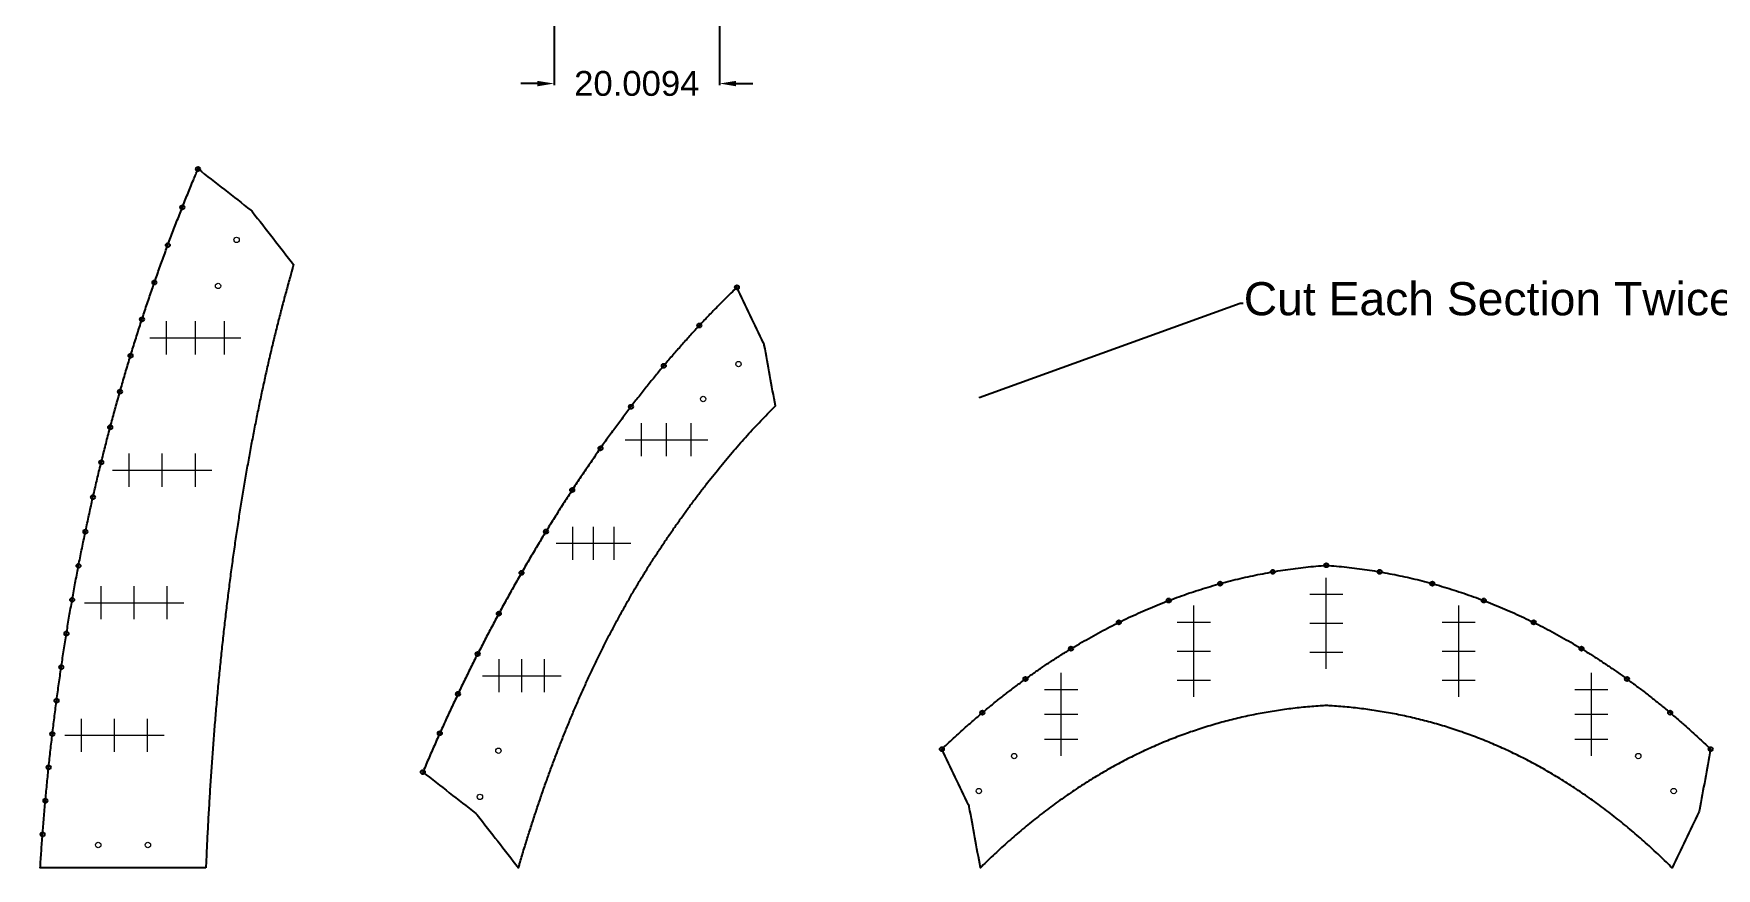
# Model space of a CAD drawing. Header units: inches. Extents: x -241 to 12541, y -1696 to 1281.
# Drawn here: x 1446.1 to 1649.3, y 91.2 to 191.9 of the extents above; entities that cross this region are included whole.
import ezdxf
from ezdxf import colors
from ezdxf.entities.mleader import LeaderData, LeaderLine
from ezdxf.math import Vec2, Vec3

# ---------------------------------------------------------------- set-up
doc = ezdxf.new("R2010")
doc.units = ezdxf.units.IN
doc.header["$MEASUREMENT"] = 0
doc.header["$PDMODE"] = 2
doc.header["$PDSIZE"] = 2
doc.layers.add('Annotation', color=7, linetype='Continuous', lineweight=9)
doc.layers.add('Drilling', color=3, linetype='Continuous', lineweight=13)
doc.layers.add('OLD1', color=1, linetype='Continuous')
doc.styles.get("Standard").update_dxf_attribs({"font": 'Arial.ttf'})
doc.dimstyles.get("Standard").update_dxf_attribs({"dimtxt": 3, "dimasz": 2, "dimexe": 0.18, "dimexo": 2, "dimgap": 2, "dimtad": 0, "dimtih": 1, "dimtoh": 1, "dimdec": 4, "dimzin": 0, "dimdsep": 46, "dimtxsty": 'Standard', "dimcen": 0.09, "dimadec": 0, "dimazin": 0, "dimtfac": 1, "dimtdec": 4, "dimtofl": 0, "dimtmove": 0, "dimatfit": 3, "dimfxl": 1, "dimtolj": 1, "dimtzin": 0, "dimarcsym": 0})

# ---------------------------------------------------------------- blocks, each defined once
blk = doc.blocks.new('*U224')
at = {"layer": 'Drilling'}
blk.add_point((0, 0), dxfattribs=at)
blk = doc.blocks.new('*U225')
at = {"layer": 'Drilling', "color": 0, "linetype": 'ByBlock', "lineweight": -2, "transparency": 16777216}
for p in [(0, 0), (4, 0), (8, 0)]:
    blk.add_blockref('*U224', p, dxfattribs=at)
blk = doc.blocks.new('*U226')
at = {"layer": 'Drilling'}
blk.add_point((0, 0), dxfattribs=at)
blk = doc.blocks.new('*U227')
at = {"layer": 'Drilling', "color": 0, "linetype": 'ByBlock', "lineweight": -2, "transparency": 16777216}
for p in [(0, 0), (4, 0), (8, 0)]:
    blk.add_blockref('*U226', p, dxfattribs=at)
blk = doc.blocks.new('*U228')
at = {"layer": 'Drilling'}
blk.add_point((0, 0), dxfattribs=at)
blk = doc.blocks.new('*U229')
at = {"layer": 'Drilling', "color": 0, "linetype": 'ByBlock', "lineweight": -2, "transparency": 16777216}
for p in [(0, 0), (4, 0), (8, 0)]:
    blk.add_blockref('*U228', p, dxfattribs=at)
blk = doc.blocks.new('*U230')
at = {"layer": 'Drilling'}
blk.add_point((0, 0), dxfattribs=at)
blk = doc.blocks.new('*U231')
at = {"layer": 'Drilling', "color": 0, "linetype": 'ByBlock', "lineweight": -2, "transparency": 16777216}
for p in [(0, 0), (3.5, 0), (7, 0)]:
    blk.add_blockref('*U230', p, dxfattribs=at)
blk = doc.blocks.new('*U232')
at = {"layer": 'Drilling'}
blk.add_point((0, 0), dxfattribs=at)
blk = doc.blocks.new('*U233')
at = {"layer": 'Drilling', "color": 0, "linetype": 'ByBlock', "lineweight": -2, "transparency": 16777216}
for p in [(0, 0), (2.75, 0), (5.5, 0)]:
    blk.add_blockref('*U232', p, dxfattribs=at)
blk = doc.blocks.new('*U234')
at = {"layer": 'Drilling'}
blk.add_point((0, 0), dxfattribs=at)
blk = doc.blocks.new('*U235')
at = {"layer": 'Drilling', "color": 0, "linetype": 'ByBlock', "lineweight": -2, "transparency": 16777216}
for p in [(0, 0), (2.5, 0), (5, 0)]:
    blk.add_blockref('*U234', p, dxfattribs=at)
blk = doc.blocks.new('*U236')
at = {"layer": 'Drilling'}
blk.add_point((0, 0), dxfattribs=at)
blk = doc.blocks.new('*U237')
at = {"layer": 'Drilling', "color": 0, "linetype": 'ByBlock', "lineweight": -2, "transparency": 16777216}
for p in [(0, 0), (3, 0), (6, 0)]:
    blk.add_blockref('*U236', p, dxfattribs=at)
blk = doc.blocks.new('*U238')
at = {"layer": 'Drilling'}
blk.add_point((0, 0), dxfattribs=at)
blk = doc.blocks.new('*U239')
at = {"layer": 'Drilling', "color": 0, "linetype": 'ByBlock', "lineweight": -2, "transparency": 16777216}
for p in [(0, 0), (3.5, 0), (7, 0)]:
    blk.add_blockref('*U238', p, dxfattribs=at)
blk = doc.blocks.new('*U240')
at = {"layer": 'Drilling'}
blk.add_point((0, 0), dxfattribs=at)
blk = doc.blocks.new('*U241')
at = {"layer": 'Drilling', "color": 0, "linetype": 'ByBlock', "lineweight": -2, "transparency": 16777216}
for p in [(0, 0), (3, 0), (6, 0)]:
    blk.add_blockref('*U240', p, dxfattribs=at)
blk = doc.blocks.new('*U242')
at = {"layer": 'Drilling'}
blk.add_point((0, 0), dxfattribs=at)
blk = doc.blocks.new('*U243')
at = {"layer": 'Drilling', "color": 0, "linetype": 'ByBlock', "lineweight": -2, "transparency": 16777216}
for p in [(0, 0), (3.5, 0), (7, 0)]:
    blk.add_blockref('*U242', p, dxfattribs=at)
blk = doc.blocks.new('*U244')
at = {"layer": 'Drilling'}
blk.add_point((0, 0), dxfattribs=at)
blk = doc.blocks.new('*U245')
at = {"layer": 'Drilling', "color": 0, "linetype": 'ByBlock', "lineweight": -2, "transparency": 16777216}
for p in [(0, 0), (3, 0), (6, 0)]:
    blk.add_blockref('*U244', p, dxfattribs=at)
blk = doc.blocks.new('*U246')
at = {"layer": 'Drilling'}
blk.add_point((0, 0), dxfattribs=at)
blk = doc.blocks.new('*U247')
at = {"layer": 'Drilling', "color": 0, "linetype": 'ByBlock', "lineweight": -2, "transparency": 16777216}
for p in [(0, 0), (3.5, 0), (7, 0)]:
    blk.add_blockref('*U246', p, dxfattribs=at)
blk = doc.blocks.new('*D304')
at = {"layer": 'Annotation', "color": 0, "lineweight": -2, "transparency": 16777216}
for p, q in [((1508.93, 192.84), (1508.93, 185.72)), ((1528.93, 192.84), (1528.93, 185.72)), ((1506.93, 185.9), (1504.93, 185.9)), ((1530.93, 185.9), (1532.93, 185.9))]:
    blk.add_line(p, q, dxfattribs=at)
at = {"layer": 'Annotation', "color": 0, "transparency": 16777216}
for points in [[(1506.93, 186.23), (1506.93, 185.57), (1508.93, 185.9)], [(1530.93, 186.23), (1530.93, 185.57), (1528.93, 185.9)]]:
    blk.add_solid(points, dxfattribs=at)
at = {"layer": 'Annotation', "color": 0, "transparency": 16777216, "insert": (1518.93, 185.9), "char_height": 3, "attachment_point": 5}
blk.add_mtext('\\A1;20.0094', dxfattribs=at)

msp = doc.modelspace()

# ---------------------------------------------------------------- linework, layer by layer
for points, knots in [([(1466.8719, 91.21999), (1466.90242, 91.91142), (1466.93294, 92.60285), (1466.96346, 93.29428), (1467.00119, 94.06289), (1467.03891, 94.83151), (1467.07664, 95.60012), (1467.11788, 96.36253), (1467.15912, 97.12494), (1467.20037, 97.88734), (1467.24513, 98.64354), (1467.28989, 99.39974), (1467.33465, 100.15593), (1467.38292, 100.90592), (1467.43119, 101.6559), (1467.47947, 102.40589), (1467.53126, 103.14966), (1467.58304, 103.89342), (1467.63483, 104.63719), (1467.69012, 105.37474), (1467.74542, 106.1123), (1467.80071, 106.84985), (1467.85952, 107.58118), (1467.91832, 108.31251), (1467.97712, 109.04384), (1468.03942, 109.76895), (1468.10173, 110.49405), (1468.16403, 111.21916), (1468.22984, 111.93804), (1468.29564, 112.65692), (1468.36145, 113.3758), (1468.43075, 114.08846), (1468.50005, 114.80111), (1468.56935, 115.51376), (1468.64215, 116.22018), (1468.71494, 116.9266), (1468.78774, 117.63302), (1468.86402, 118.33321), (1468.94031, 119.0334), (1469.01659, 119.73358), (1469.09637, 120.42753), (1469.17614, 121.12148), (1469.25591, 121.81543), (1469.33917, 122.50314), (1469.42242, 123.19085), (1469.50567, 123.87856), (1469.59241, 124.56003), (1469.67914, 125.2415), (1469.76588, 125.92296), (1469.85608, 126.59819), (1469.94629, 127.27341), (1470.0365, 127.94863), (1470.13018, 128.6176), (1470.22386, 129.28658), (1470.31754, 129.95555), (1470.41468, 130.61827), (1470.51183, 131.28099), (1470.60898, 131.94372), (1470.70958, 132.60019), (1470.81019, 133.25665), (1470.9108, 133.91312), (1471.01486, 134.56334), (1471.11893, 135.21355), (1471.22299, 135.86376), (1471.33051, 136.50771), (1471.43803, 137.15167), (1471.54555, 137.79562), (1471.65651, 138.43331), (1471.76748, 139.071), (1471.87844, 139.70869), (1471.99285, 140.34012), (1472.10726, 140.97155), (1472.22166, 141.60298), (1472.33951, 142.22814), (1472.45735, 142.8533), (1472.5752, 143.47846), (1472.69647, 144.09735), (1472.81775, 144.71624), (1472.93902, 145.33513), (1473.06373, 145.94775), (1473.18843, 146.56036), (1473.31313, 147.17298), (1473.44125, 147.77933), (1473.56937, 148.38567), (1473.69749, 148.99202), (1473.82903, 149.59208), (1473.96056, 150.19215), (1474.0921, 150.79222), (1474.22704, 151.38601), (1474.36198, 151.9798), (1474.49693, 152.57359), (1474.63527, 153.16109), (1474.77361, 153.7486), (1474.91196, 154.33611), (1475.0537, 154.91734), (1475.19543, 155.49856), (1475.33717, 156.07979), (1475.4823, 156.65473), (1475.62742, 157.22967), (1475.77255, 157.80461), (1475.92105, 158.37326), (1476.06956, 158.94192), (1476.21807, 159.51057), (1476.36994, 160.07294), (1476.52182, 160.63531), (1476.6737, 161.19768), (1476.82894, 161.75375), (1476.98419, 162.30983), (1477.13943, 162.86591), (1477.25209, 163.25645), (1477.36475, 163.64698), (1477.47741, 164.03752), (1475.81497, 166.16782), (1474.15253, 168.29812), (1472.49008, 170.42842), (1472.43987, 170.49276), (1472.38129, 170.55135), (1472.31695, 170.60156), (1470.18664, 172.264), (1468.05634, 173.92645), (1465.92604, 175.58889), (1465.73786, 175.13987), (1465.54967, 174.69086), (1465.36149, 174.24185), (1465.13278, 173.68361), (1464.90407, 173.12538), (1464.67535, 172.56714), (1464.45081, 172.00633), (1464.22627, 171.44551), (1464.00172, 170.8847), (1463.78135, 170.3213), (1463.56097, 169.75791), (1463.34059, 169.19452), (1463.12438, 168.62855), (1462.90818, 168.06257), (1462.69197, 167.4966), (1462.47992, 166.92805), (1462.26788, 166.3595), (1462.05584, 165.79095), (1461.84797, 165.21981), (1461.64009, 164.64868), (1461.43222, 164.07755), (1461.22851, 163.50384), (1461.0248, 162.93013), (1460.8211, 162.35642), (1460.62156, 161.78013), (1460.42202, 161.20384), (1460.22248, 160.62755), (1460.0271, 160.04869), (1459.83173, 159.46982), (1459.63636, 158.89095), (1459.44515, 158.3095), (1459.25395, 157.72805), (1459.06274, 157.14661), (1458.87571, 156.56258), (1458.68867, 155.97855), (1458.50163, 155.39453), (1458.31876, 154.80792), (1458.13589, 154.22132), (1457.95302, 153.63471), (1457.77432, 153.04552), (1457.59561, 152.45634), (1457.41691, 151.86715), (1457.24238, 151.27539), (1457.06784, 150.68363), (1456.8933, 150.09186), (1456.72294, 149.49752), (1456.55257, 148.90318), (1456.3822, 148.30883), (1456.216, 147.71191), (1456.0498, 147.11499), (1455.8836, 146.51806), (1455.72156, 145.91856), (1455.55953, 145.31906), (1455.3975, 144.71956), (1455.23963, 144.11748), (1455.08176, 143.5154), (1454.9239, 142.91332), (1454.7702, 142.30866), (1454.6165, 141.704), (1454.4628, 141.09934), (1454.31327, 140.4921), (1454.16374, 139.88486), (1454.0142, 139.27762), (1453.86884, 138.6678), (1453.72348, 138.05798), (1453.57811, 137.44816), (1453.43691, 136.83577), (1453.29572, 136.22337), (1453.15452, 135.61097), (1453.01749, 134.996), (1452.88046, 134.38102), (1452.74343, 133.76604), (1452.61057, 133.14849), (1452.47771, 132.53093), (1452.34485, 131.91337), (1452.21615, 131.29324), (1452.08746, 130.6731), (1451.95876, 130.05297), (1451.83423, 129.43025), (1451.70971, 128.80754), (1451.58518, 128.18483), (1451.46482, 127.55953), (1451.34446, 126.93424), (1451.2241, 126.30895), (1451.10791, 125.68107), (1450.99171, 125.0532), (1450.87552, 124.42533), (1450.76349, 123.79488), (1450.65147, 123.16443), (1450.53944, 122.53397), (1450.43159, 121.90094), (1450.32373, 121.26791), (1450.21587, 120.63488), (1450.11218, 119.99927), (1450.00849, 119.36366), (1449.9048, 118.72805), (1449.80527, 118.08986), (1449.70575, 117.45167), (1449.60623, 116.81348), (1449.51087, 116.17272), (1449.41551, 115.53195), (1449.32016, 114.89118), (1449.22897, 114.24783), (1449.13778, 113.60448), (1449.04659, 112.96114), (1448.95957, 112.31521), (1448.87255, 111.66928), (1448.78553, 111.02336), (1448.70267, 110.37485), (1448.61982, 109.72634), (1448.53697, 109.07784), (1448.45828, 108.42675), (1448.37959, 107.77567), (1448.3009, 107.12458), (1448.22639, 106.47092), (1448.15187, 105.81726), (1448.07735, 105.16359), (1448.00699, 104.50735), (1447.93664, 103.8511), (1447.86629, 103.19486), (1447.80011, 102.53604), (1447.73392, 101.87722), (1447.66774, 101.21839), (1447.60572, 100.55699), (1447.5437, 99.89559), (1447.48168, 99.23419), (1447.42383, 98.57021), (1447.36598, 97.90623), (1447.30813, 97.24225), (1447.25445, 96.57569), (1447.20077, 95.90913), (1447.14709, 95.24257), (1447.09757, 94.57343), (1447.04806, 93.90429), (1446.99854, 93.23515), (1446.95319, 92.56343), (1446.90785, 91.89171), (1446.8625, 91.21999), (1453.5323, 91.21999), (1460.2021, 91.21999), (1466.8719, 91.21999)], [0, 0, 0, 0, 1, 1, 1, 2, 2, 2, 3, 3, 3, 4, 4, 4, 5, 5, 5, 6, 6, 6, 7, 7, 7, 8, 8, 8, 9, 9, 9, 10, 10, 10, 11, 11, 11, 12, 12, 12, 13, 13, 13, 14, 14, 14, 15, 15, 15, 16, 16, 16, 17, 17, 17, 18, 18, 18, 19, 19, 19, 20, 20, 20, 21, 21, 21, 22, 22, 22, 23, 23, 23, 24, 24, 24, 25, 25, 25, 26, 26, 26, 27, 27, 27, 28, 28, 28, 29, 29, 29, 30, 30, 30, 31, 31, 31, 32, 32, 32, 33, 33, 33, 34, 34, 34, 35, 35, 35, 36, 36, 36, 37, 37, 37, 38, 38, 38, 38.244856375, 38.244856375, 38.244856375, 39.244856375, 39.244856375, 39.244856375, 40.244856375, 40.244856375, 40.244856375, 41.244856375, 41.244856375, 41.244856375, 42.244856375, 42.244856375, 42.244856375, 43.244856375, 43.244856375, 43.244856375, 44.244856375, 44.244856375, 44.244856375, 45.244856375, 45.244856375, 45.244856375, 46.244856375, 46.244856375, 46.244856375, 47.244856375, 47.244856375, 47.244856375, 48.244856375, 48.244856375, 48.244856375, 49.244856375, 49.244856375, 49.244856375, 50.244856375, 50.244856375, 50.244856375, 51.244856375, 51.244856375, 51.244856375, 52.244856375, 52.244856375, 52.244856375, 53.244856375, 53.244856375, 53.244856375, 54.244856375, 54.244856375, 54.244856375, 55.244856375, 55.244856375, 55.244856375, 56.244856375, 56.244856375, 56.244856375, 57.244856375, 57.244856375, 57.244856375, 58.244856375, 58.244856375, 58.244856375, 59.244856375, 59.244856375, 59.244856375, 60.244856375, 60.244856375, 60.244856375, 61.244856375, 61.244856375, 61.244856375, 62.244856375, 62.244856375, 62.244856375, 63.244856375, 63.244856375, 63.244856375, 64.244856375, 64.244856375, 64.244856375, 65.244856375, 65.244856375, 65.244856375, 66.244856375, 66.244856375, 66.244856375, 67.244856375, 67.244856375, 67.244856375, 68.244856375, 68.244856375, 68.244856375, 69.244856375, 69.244856375, 69.244856375, 70.244856375, 70.244856375, 70.244856375, 71.244856375, 71.244856375, 71.244856375, 72.244856375, 72.244856375, 72.244856375, 73.244856375, 73.244856375, 73.244856375, 74.244856375, 74.244856375, 74.244856375, 75.244856375, 75.244856375, 75.244856375, 76.244856375, 76.244856375, 76.244856375, 77.244856375, 77.244856375, 77.244856375, 78.244856375, 78.244856375, 78.244856375, 79.244856375, 79.244856375, 79.244856375, 80.244856375, 80.244856375, 80.244856375, 81.244856375, 81.244856375, 81.244856375, 82.244856375, 82.244856375, 82.244856375, 83.244856375, 83.244856375, 83.244856375, 84.244856375, 84.244856375, 84.244856375, 85.244856375, 85.244856375, 85.244856375, 86.244856375, 86.244856375, 86.244856375, 86.244856375]), ([(1499.64834, 97.6109), (1499.59813, 97.67524), (1499.53954, 97.73382), (1499.4752, 97.78404), (1497.3449, 99.44648), (1495.2146, 101.10892), (1493.0843, 102.77137), (1493.12899, 102.87801), (1493.17368, 102.98465), (1493.21838, 103.09129), (1493.45542, 103.64437), (1493.69247, 104.19744), (1493.92952, 104.75052), (1494.17073, 105.30102), (1494.41194, 105.85152), (1494.65315, 106.40201), (1494.89854, 106.94993), (1495.14392, 107.49785), (1495.3893, 108.04577), (1495.63884, 108.59111), (1495.88839, 109.13645), (1496.13794, 109.68179), (1496.39166, 110.22455), (1496.64537, 110.76731), (1496.89909, 111.31007), (1497.15697, 111.85025), (1497.41485, 112.39043), (1497.67273, 112.93061), (1497.93478, 113.46821), (1498.19683, 114.00581), (1498.45888, 114.54341), (1498.7251, 115.07844), (1498.99132, 115.61346), (1499.25754, 116.14848), (1499.52792, 116.68093), (1499.7983, 117.21337), (1500.06869, 117.74581), (1500.34324, 118.27568), (1500.61779, 118.80554), (1500.89235, 119.3354), (1501.17106, 119.86269), (1501.44978, 120.38997), (1501.7285, 120.91726), (1502.01139, 121.44197), (1502.29428, 121.96667), (1502.57716, 122.49138), (1502.86422, 123.0135), (1503.15127, 123.53563), (1503.43833, 124.05776), (1503.72955, 124.5773), (1504.02077, 125.09685), (1504.31199, 125.6164), (1504.60738, 126.13337), (1504.90277, 126.65034), (1505.19816, 127.1673), (1505.49771, 127.68169), (1505.79727, 128.19608), (1506.09682, 128.71047), (1506.40055, 129.22228), (1506.70427, 129.73409), (1507.00799, 130.2459), (1507.31588, 130.75513), (1507.62378, 131.26436), (1507.93167, 131.7736), (1508.24246, 132.27781), (1508.55324, 132.78203), (1508.86403, 133.28624), (1509.17645, 133.783), (1509.48887, 134.27976), (1509.80129, 134.77653), (1510.11533, 135.26583), (1510.42938, 135.75514), (1510.74343, 136.24445), (1511.0591, 136.7263), (1511.37478, 137.20816), (1511.69045, 137.69001), (1512.00775, 138.16442), (1512.32506, 138.63882), (1512.64236, 139.11322), (1512.96129, 139.58017), (1513.28023, 140.04711), (1513.59916, 140.51406), (1513.91972, 140.97356), (1514.24028, 141.43305), (1514.56084, 141.89254), (1514.88303, 142.34458), (1515.20522, 142.79663), (1515.52741, 143.24867), (1515.85123, 143.69325), (1516.17505, 144.13784), (1516.49886, 144.58243), (1516.82431, 145.01956), (1517.14976, 145.4567), (1517.4752, 145.89383), (1517.80228, 146.32351), (1518.12936, 146.75319), (1518.45643, 147.18287), (1518.78514, 147.6051), (1519.11384, 148.02733), (1519.44254, 148.44955), (1519.77288, 148.86433), (1520.10321, 149.2791), (1520.43354, 149.69387), (1520.7655, 150.10119), (1521.09746, 150.50851), (1521.42943, 150.91583), (1521.76302, 151.3157), (1522.09661, 151.71557), (1522.4302, 152.11543), (1522.76541, 152.50785), (1523.10063, 152.90026), (1523.43585, 153.29267), (1523.7727, 153.67763), (1524.10955, 154.06259), (1524.44639, 154.44755), (1524.78487, 154.82506), (1525.12335, 155.20257), (1525.46182, 155.58007), (1525.80193, 155.95012), (1526.14203, 156.32018), (1526.48214, 156.69023), (1526.82387, 157.05283), (1527.1656, 157.41543), (1527.50734, 157.77803), (1527.8507, 158.13317), (1528.19406, 158.48832), (1528.53742, 158.84347), (1528.88241, 159.19116), (1529.2274, 159.53885), (1529.57239, 159.88654), (1530.05594, 160.35763), (1530.53949, 160.82872), (1531.02303, 161.2998), (1532.09913, 159.05705), (1533.17523, 156.8143), (1534.25132, 154.57154), (1534.28963, 154.49172), (1534.31747, 154.40602), (1534.33341, 154.31892), (1534.78108, 151.87198), (1535.22876, 149.42504), (1535.67644, 146.9781), (1535.35696, 146.65673), (1535.03749, 146.33537), (1534.71801, 146.014), (1534.44494, 145.73102), (1534.17186, 145.44804), (1533.89878, 145.16506), (1533.62698, 144.87608), (1533.35518, 144.5871), (1533.08337, 144.29812), (1532.81285, 144.00313), (1532.54233, 143.70813), (1532.2718, 143.41314), (1532.00257, 143.11211), (1531.73334, 142.81109), (1531.46411, 142.51007), (1531.19617, 142.203), (1530.92823, 141.89594), (1530.6603, 141.58888), (1530.39367, 141.27577), (1530.12704, 140.96266), (1529.86041, 140.64955), (1529.5951, 140.33038), (1529.32979, 140.01121), (1529.06448, 139.69204), (1528.80049, 139.3668), (1528.5365, 139.04156), (1528.27251, 138.71632), (1528.00986, 138.38501), (1527.74721, 138.05369), (1527.48456, 137.72238), (1527.22325, 137.38498), (1526.96194, 137.04758), (1526.70063, 136.71018), (1526.44068, 136.36668), (1526.18072, 136.02319), (1525.92077, 135.6797), (1525.66218, 135.33011), (1525.40359, 134.98052), (1525.145, 134.63092), (1524.88779, 134.27523), (1524.63057, 133.91953), (1524.37336, 133.56384), (1524.11752, 133.20203), (1523.86169, 132.84022), (1523.60586, 132.47842), (1523.35142, 132.1105), (1523.09699, 131.74257), (1522.84255, 131.37465), (1522.58952, 131.00061), (1522.33648, 130.62657), (1522.08345, 130.25253), (1521.83274, 129.87373), (1521.58202, 129.49493), (1521.33131, 129.11613), (1521.08465, 128.73393), (1520.83799, 128.35173), (1520.59134, 127.96953), (1520.34867, 127.58254), (1520.10601, 127.19555), (1519.86335, 126.80856), (1519.6238, 126.41538), (1519.38425, 126.02221), (1519.1447, 125.62904), (1518.90827, 125.22968), (1518.67184, 124.83031), (1518.43541, 124.43095), (1518.20212, 124.02538), (1517.96882, 123.61981), (1517.73552, 123.21425), (1517.50536, 122.80247), (1517.27521, 122.39069), (1517.04505, 121.97891), (1516.81804, 121.5609), (1516.59103, 121.1429), (1516.36402, 120.7249), (1516.14018, 120.30066), (1515.91633, 119.87643), (1515.69248, 119.45219), (1515.4718, 119.02172), (1515.25112, 118.59125), (1515.03044, 118.16077), (1514.81293, 117.72405), (1514.59543, 117.28733), (1514.37793, 116.85061), (1514.16362, 116.40764), (1513.94931, 115.96467), (1513.73499, 115.52169), (1513.52388, 115.07246), (1513.31277, 114.62323), (1513.10165, 114.174), (1512.89375, 113.7185), (1512.68585, 113.263), (1512.47794, 112.80751), (1512.27326, 112.34574), (1512.06857, 111.88397), (1511.86389, 111.42221), (1511.66243, 110.95417), (1511.46098, 110.48612), (1511.25952, 110.01808), (1511.06131, 109.54377), (1510.86309, 109.06945), (1510.66488, 108.59513), (1510.46991, 108.11453), (1510.27494, 107.63393), (1510.07998, 107.15333), (1509.88827, 106.66645), (1509.69657, 106.17957), (1509.50486, 105.69268), (1509.31642, 105.19951), (1509.12798, 104.70634), (1508.93955, 104.21318), (1508.75439, 103.71372), (1508.56923, 103.21426), (1508.38407, 102.7148), (1508.2022, 102.20906), (1508.02033, 101.70331), (1507.83846, 101.19756), (1507.65989, 100.68553), (1507.48132, 100.17349), (1507.30274, 99.66145), (1507.12748, 99.14312), (1506.95221, 98.62479), (1506.77695, 98.10646), (1506.605, 97.58184), (1506.43305, 97.05722), (1506.2611, 96.5326), (1506.09247, 96.00169), (1505.92385, 95.47077), (1505.75522, 94.93986), (1505.58993, 94.40265), (1505.42464, 93.86545), (1505.25934, 93.32824), (1505.09739, 92.78475), (1504.93544, 92.24125), (1504.77349, 91.69775), (1504.72755, 91.5385), (1504.68161, 91.37925), (1504.63567, 91.21999), (1502.97322, 93.3503), (1501.31078, 95.4806), (1499.64834, 97.6109)], [0, 0, 0, 0, 0.244856375, 0.244856375, 0.244856375, 1.244856375, 1.244856375, 1.244856375, 2.244856375, 2.244856375, 2.244856375, 3.244856375, 3.244856375, 3.244856375, 4.244856375, 4.244856375, 4.244856375, 5.244856375, 5.244856375, 5.244856375, 6.244856375, 6.244856375, 6.244856375, 7.244856375, 7.244856375, 7.244856375, 8.244856375, 8.244856375, 8.244856375, 9.244856375, 9.244856375, 9.244856375, 10.244856375, 10.244856375, 10.244856375, 11.244856375, 11.244856375, 11.244856375, 12.244856375, 12.244856375, 12.244856375, 13.244856375, 13.244856375, 13.244856375, 14.244856375, 14.244856375, 14.244856375, 15.244856375, 15.244856375, 15.244856375, 16.244856375, 16.244856375, 16.244856375, 17.244856375, 17.244856375, 17.244856375, 18.244856375, 18.244856375, 18.244856375, 19.244856375, 19.244856375, 19.244856375, 20.244856375, 20.244856375, 20.244856375, 21.244856375, 21.244856375, 21.244856375, 22.244856375, 22.244856375, 22.244856375, 23.244856375, 23.244856375, 23.244856375, 24.244856375, 24.244856375, 24.244856375, 25.244856375, 25.244856375, 25.244856375, 26.244856375, 26.244856375, 26.244856375, 27.244856375, 27.244856375, 27.244856375, 28.244856375, 28.244856375, 28.244856375, 29.244856375, 29.244856375, 29.244856375, 30.244856375, 30.244856375, 30.244856375, 31.244856375, 31.244856375, 31.244856375, 32.244856375, 32.244856375, 32.244856375, 33.244856375, 33.244856375, 33.244856375, 34.244856375, 34.244856375, 34.244856375, 35.244856375, 35.244856375, 35.244856375, 36.244856375, 36.244856375, 36.244856375, 37.244856375, 37.244856375, 37.244856375, 38.244856375, 38.244856375, 38.244856375, 39.244856375, 39.244856375, 39.244856375, 40.244856375, 40.244856375, 40.244856375, 41.244856375, 41.244856375, 41.244856375, 42.244856375, 42.244856375, 42.244856375, 43.244856375, 43.244856375, 43.244856375, 44.244856375, 44.244856375, 44.244856375, 44.510483058, 44.510483058, 44.510483058, 45.510483058, 45.510483058, 45.510483058, 46.510483058, 46.510483058, 46.510483058, 47.510483058, 47.510483058, 47.510483058, 48.510483058, 48.510483058, 48.510483058, 49.510483058, 49.510483058, 49.510483058, 50.510483058, 50.510483058, 50.510483058, 51.510483058, 51.510483058, 51.510483058, 52.510483058, 52.510483058, 52.510483058, 53.510483058, 53.510483058, 53.510483058, 54.510483058, 54.510483058, 54.510483058, 55.510483058, 55.510483058, 55.510483058, 56.510483058, 56.510483058, 56.510483058, 57.510483058, 57.510483058, 57.510483058, 58.510483058, 58.510483058, 58.510483058, 59.510483058, 59.510483058, 59.510483058, 60.510483058, 60.510483058, 60.510483058, 61.510483058, 61.510483058, 61.510483058, 62.510483058, 62.510483058, 62.510483058, 63.510483058, 63.510483058, 63.510483058, 64.510483058, 64.510483058, 64.510483058, 65.510483058, 65.510483058, 65.510483058, 66.510483058, 66.510483058, 66.510483058, 67.510483058, 67.510483058, 67.510483058, 68.510483058, 68.510483058, 68.510483058, 69.510483058, 69.510483058, 69.510483058, 70.510483058, 70.510483058, 70.510483058, 71.510483058, 71.510483058, 71.510483058, 72.510483058, 72.510483058, 72.510483058, 73.510483058, 73.510483058, 73.510483058, 74.510483058, 74.510483058, 74.510483058, 75.510483058, 75.510483058, 75.510483058, 76.510483058, 76.510483058, 76.510483058, 77.510483058, 77.510483058, 77.510483058, 78.510483058, 78.510483058, 78.510483058, 79.510483058, 79.510483058, 79.510483058, 80.510483058, 80.510483058, 80.510483058, 81.510483058, 81.510483058, 81.510483058, 82.510483058, 82.510483058, 82.510483058, 83.510483058, 83.510483058, 83.510483058, 84.510483058, 84.510483058, 84.510483058, 85.510483058, 85.510483058, 85.510483058, 86.510483058, 86.510483058, 86.510483058, 87.510483058, 87.510483058, 87.510483058, 88.510483058, 88.510483058, 88.510483058, 89.510483058, 89.510483058, 89.510483058, 90.510483058, 90.510483058, 90.510483058, 91.510483058, 91.510483058, 91.510483058, 92.510483058, 92.510483058, 92.510483058, 92.510483058]), ([(1647.22068, 97.94825), (1647.25898, 98.02808), (1647.28683, 98.11378), (1647.30276, 98.20088), (1647.75044, 100.64782), (1648.19812, 103.09476), (1648.64579, 105.5417), (1648.43447, 105.74363), (1648.22315, 105.94557), (1648.01183, 106.14751), (1647.66195, 106.47284), (1647.31208, 106.79817), (1646.9622, 107.12351), (1646.6107, 107.44139), (1646.25919, 107.75926), (1645.90769, 108.07714), (1645.55455, 108.38757), (1645.20142, 108.69799), (1644.84829, 109.00842), (1644.49352, 109.31139), (1644.13876, 109.61436), (1643.784, 109.91733), (1643.42761, 110.21285), (1643.07122, 110.50837), (1642.71483, 110.80389), (1642.35681, 111.09195), (1641.99879, 111.38002), (1641.64077, 111.66808), (1641.28112, 111.94869), (1640.92147, 112.2293), (1640.56182, 112.50992), (1640.20054, 112.78307), (1639.83927, 113.05623), (1639.47799, 113.32939), (1639.11508, 113.59509), (1638.75218, 113.8608), (1638.38927, 114.1265), (1638.02474, 114.38475), (1637.66021, 114.643), (1637.29567, 114.90126), (1636.92951, 115.15205), (1636.56335, 115.40285), (1636.19718, 115.65365), (1635.82939, 115.89699), (1635.4616, 116.14034), (1635.09381, 116.38368), (1634.72439, 116.61957), (1634.35497, 116.85546), (1633.98555, 117.09135), (1633.6145, 117.31979), (1633.24345, 117.54823), (1632.8724, 117.77666), (1632.49972, 117.99765), (1632.12705, 118.21863), (1631.75437, 118.43961), (1631.38006, 118.65314), (1631.00576, 118.86667), (1630.63145, 119.0802), (1630.25552, 119.28628), (1629.87958, 119.49236), (1629.50365, 119.69843), (1629.12608, 119.89706), (1628.74852, 120.09568), (1628.37096, 120.2943), (1627.99176, 120.48547), (1627.61257, 120.67664), (1627.23338, 120.86781), (1626.85256, 121.05153), (1626.47174, 121.23525), (1626.09092, 121.41896), (1625.70847, 121.59523), (1625.32602, 121.77149), (1624.94357, 121.94775), (1624.55949, 122.11656), (1624.17541, 122.28537), (1623.79134, 122.45418), (1623.40563, 122.61554), (1623.01992, 122.77689), (1622.63422, 122.93825), (1622.24688, 123.09215), (1621.85955, 123.24605), (1621.47221, 123.39995), (1621.08325, 123.5464), (1620.69428, 123.69285), (1620.30532, 123.8393), (1619.91473, 123.9783), (1619.52413, 124.11729), (1619.13354, 124.25629), (1618.74132, 124.38783), (1618.3491, 124.51937), (1617.95688, 124.65092), (1617.56303, 124.775), (1617.16918, 124.89909), (1616.77533, 125.02318), (1616.37985, 125.13982), (1615.98437, 125.25645), (1615.58889, 125.37309), (1615.19179, 125.48227), (1614.79468, 125.59145), (1614.39757, 125.70063), (1613.99884, 125.80236), (1613.6001, 125.90409), (1613.20137, 126.00582), (1612.801, 126.10009), (1612.40064, 126.19437), (1612.00027, 126.28864), (1611.59828, 126.37546), (1611.19629, 126.46228), (1610.79429, 126.54911), (1610.39067, 126.62847), (1609.98705, 126.70784), (1609.58343, 126.78721), (1609.17818, 126.85912), (1608.77293, 126.93104), (1608.36768, 127.00295), (1607.9608, 127.06741), (1607.55392, 127.13187), (1607.14704, 127.19634), (1606.73853, 127.25334), (1606.33003, 127.31035), (1605.92152, 127.36736), (1605.51138, 127.41691), (1605.10125, 127.46647), (1604.69111, 127.51602), (1604.27935, 127.55812), (1603.86758, 127.60022), (1603.45582, 127.64232), (1603.04242, 127.67697), (1602.62903, 127.71162), (1602.21564, 127.74626), (1601.80224, 127.71162), (1601.38885, 127.67697), (1600.97546, 127.64232), (1600.56369, 127.60022), (1600.15193, 127.55812), (1599.74016, 127.51602), (1599.33002, 127.46647), (1598.91989, 127.41691), (1598.50975, 127.36736), (1598.10124, 127.31035), (1597.69274, 127.25334), (1597.28423, 127.19634), (1596.87735, 127.13187), (1596.47047, 127.06741), (1596.06359, 127.00295), (1595.65834, 126.93104), (1595.25309, 126.85912), (1594.84784, 126.78721), (1594.44422, 126.70784), (1594.0406, 126.62847), (1593.63698, 126.54911), (1593.23498, 126.46228), (1592.83299, 126.37546), (1592.431, 126.28864), (1592.03063, 126.19437), (1591.63027, 126.10009), (1591.2299, 126.00582), (1590.83117, 125.90409), (1590.43243, 125.80236), (1590.0337, 125.70063), (1589.63659, 125.59145), (1589.23948, 125.48227), (1588.84238, 125.37309), (1588.4469, 125.25645), (1588.05142, 125.13982), (1587.65594, 125.02318), (1587.26209, 124.89909), (1586.86824, 124.775), (1586.47439, 124.65092), (1586.08217, 124.51937), (1585.68995, 124.38783), (1585.29773, 124.25629), (1584.90714, 124.11729), (1584.51654, 123.9783), (1584.12595, 123.8393), (1583.73699, 123.69285), (1583.34802, 123.5464), (1582.95906, 123.39995), (1582.57172, 123.24605), (1582.18439, 123.09215), (1581.79705, 122.93825), (1581.41135, 122.77689), (1581.02564, 122.61554), (1580.63993, 122.45418), (1580.25586, 122.28537), (1579.87178, 122.11656), (1579.4877, 121.94775), (1579.10525, 121.77149), (1578.7228, 121.59523), (1578.34035, 121.41896), (1577.95953, 121.23525), (1577.57871, 121.05153), (1577.19789, 120.86781), (1576.8187, 120.67664), (1576.43951, 120.48547), (1576.06031, 120.2943), (1575.68275, 120.09568), (1575.30519, 119.89706), (1574.92762, 119.69843), (1574.55169, 119.49236), (1574.17576, 119.28628), (1573.79982, 119.0802), (1573.42551, 118.86667), (1573.05121, 118.65314), (1572.6769, 118.43961), (1572.30422, 118.21863), (1571.93155, 117.99765), (1571.55887, 117.77666), (1571.18782, 117.54823), (1570.81677, 117.31979), (1570.44572, 117.09135), (1570.0763, 116.85546), (1569.70688, 116.61957), (1569.33746, 116.38368), (1568.96967, 116.14034), (1568.60188, 115.89699), (1568.23409, 115.65365), (1567.86793, 115.40285), (1567.50176, 115.15205), (1567.1356, 114.90126), (1566.77107, 114.643), (1566.40653, 114.38475), (1566.042, 114.1265), (1565.67909, 113.8608), (1565.31619, 113.59509), (1564.95328, 113.32939), (1564.592, 113.05623), (1564.23073, 112.78307), (1563.86945, 112.50992), (1563.5098, 112.2293), (1563.15015, 111.94869), (1562.7905, 111.66808), (1562.43249, 111.38002), (1562.07447, 111.09195), (1561.71645, 110.80389), (1561.36005, 110.50837), (1561.00366, 110.21285), (1560.64727, 109.91733), (1560.29251, 109.61436), (1559.93775, 109.31139), (1559.58299, 109.00842), (1559.22985, 108.69799), (1558.87672, 108.38757), (1558.52358, 108.07714), (1558.17208, 107.75926), (1557.82057, 107.44139), (1557.46907, 107.12351), (1557.11919, 106.79817), (1556.76932, 106.47284), (1556.41944, 106.14751), (1556.20812, 105.94557), (1555.9968, 105.74363), (1555.78548, 105.5417), (1556.86158, 103.29894), (1557.93767, 101.05619), (1559.01377, 98.81344), (1559.05207, 98.73361), (1559.07992, 98.64791), (1559.09585, 98.56081), (1559.54353, 96.11387), (1559.9912, 93.66693), (1560.43888, 91.22), (1560.66935, 91.44663), (1560.89982, 91.67326), (1561.1303, 91.8999), (1561.40715, 92.16495), (1561.68401, 92.43001), (1561.96086, 92.69506), (1562.23897, 92.95417), (1562.51707, 93.21328), (1562.79518, 93.47239), (1563.07452, 93.72557), (1563.35387, 93.97876), (1563.63322, 94.23194), (1563.9138, 94.47921), (1564.19439, 94.72648), (1564.47498, 94.97375), (1564.7568, 95.21513), (1565.03862, 95.45651), (1565.32045, 95.69789), (1565.6035, 95.93339), (1565.88656, 96.16889), (1566.16962, 96.4044), (1566.45391, 96.63405), (1566.7382, 96.86369), (1567.02249, 97.09334), (1567.30801, 97.31715), (1567.59354, 97.54097), (1567.87906, 97.76478), (1568.16582, 97.98278), (1568.45258, 98.20077), (1568.73933, 98.41877), (1569.02733, 98.63097), (1569.31532, 98.84317), (1569.60332, 99.05537), (1569.89255, 99.2618), (1570.18179, 99.46822), (1570.47102, 99.67465), (1570.7615, 99.87532), (1571.05198, 100.076), (1571.34246, 100.27667), (1571.63419, 100.47161), (1571.92592, 100.66655), (1572.21765, 100.86149), (1572.51063, 101.05073), (1572.80362, 101.23996), (1573.09661, 101.42919), (1573.39086, 101.61273), (1573.68512, 101.79628), (1573.97937, 101.97982), (1574.2749, 102.1577), (1574.57044, 102.33557), (1574.86597, 102.51345), (1575.16279, 102.68568), (1575.45961, 102.85792), (1575.75643, 103.03015), (1576.05455, 103.19676), (1576.35267, 103.36337), (1576.65079, 103.52998), (1576.95023, 103.69098), (1577.24967, 103.85199), (1577.54911, 104.013), (1577.84988, 104.16843), (1578.15065, 104.32385), (1578.45142, 104.47928), (1578.75354, 104.62914), (1579.05566, 104.77901), (1579.35778, 104.92888), (1579.66127, 105.0732), (1579.96476, 105.21752), (1580.26825, 105.36185), (1580.57312, 105.50065), (1580.878, 105.63945), (1581.18287, 105.77826), (1581.48916, 105.91156), (1581.79544, 106.04485), (1582.10173, 106.17815), (1582.40945, 106.30597), (1582.71716, 106.43378), (1583.02488, 106.56159), (1583.33405, 106.68393), (1583.64323, 106.80627), (1583.9524, 106.92862), (1584.26305, 107.0455), (1584.5737, 107.16239), (1584.88436, 107.27928), (1585.19652, 107.39072), (1585.50867, 107.50217), (1585.82083, 107.61362), (1586.13452, 107.71963), (1586.44821, 107.82565), (1586.7619, 107.93167), (1587.07715, 108.03227), (1587.3924, 108.13287), (1587.70765, 108.23348), (1588.02448, 108.32867), (1588.34132, 108.42387), (1588.65816, 108.51906), (1588.97661, 108.60886), (1589.29506, 108.69866), (1589.61351, 108.78845), (1589.93361, 108.87286), (1590.2537, 108.95727), (1590.5738, 109.04167), (1590.89557, 109.12069), (1591.21733, 109.19972), (1591.5391, 109.27874), (1591.86257, 109.35238), (1592.18604, 109.42602), (1592.50951, 109.49966), (1592.83471, 109.56792), (1593.15991, 109.63619), (1593.48512, 109.70445), (1593.81208, 109.76734), (1594.13904, 109.83022), (1594.466, 109.89311), (1594.79475, 109.95062), (1595.1235, 110.00813), (1595.45225, 110.06564), (1595.78282, 110.11777), (1596.11339, 110.1699), (1596.44395, 110.22203), (1596.77637, 110.26878), (1597.10878, 110.31553), (1597.44119, 110.36228), (1597.77548, 110.40364), (1598.10976, 110.445), (1598.44405, 110.48636), (1598.78023, 110.52233), (1599.11642, 110.5583), (1599.4526, 110.59427), (1599.79071, 110.62484), (1600.12882, 110.65541), (1600.46693, 110.68598), (1600.80699, 110.71114), (1601.14705, 110.73631), (1601.4871, 110.76147), (1601.72995, 110.77549), (1601.97279, 110.7895), (1602.21564, 110.80352), (1602.45848, 110.7895), (1602.70132, 110.77549), (1602.94417, 110.76147), (1603.28423, 110.73631), (1603.62428, 110.71114), (1603.96434, 110.68598), (1604.30245, 110.65541), (1604.64056, 110.62484), (1604.97867, 110.59427), (1605.31485, 110.5583), (1605.65104, 110.52233), (1605.98722, 110.48636), (1606.32151, 110.445), (1606.65579, 110.40364), (1606.99008, 110.36228), (1607.32249, 110.31553), (1607.6549, 110.26878), (1607.98732, 110.22203), (1608.31788, 110.1699), (1608.64845, 110.11777), (1608.97902, 110.06564), (1609.30777, 110.00813), (1609.63652, 109.95062), (1609.96527, 109.89311), (1610.29223, 109.83022), (1610.61919, 109.76734), (1610.94615, 109.70445), (1611.27136, 109.63619), (1611.59656, 109.56792), (1611.92176, 109.49966), (1612.24523, 109.42602), (1612.5687, 109.35238), (1612.89217, 109.27874), (1613.21394, 109.19972), (1613.53571, 109.12069), (1613.85747, 109.04167), (1614.17757, 108.95727), (1614.49766, 108.87286), (1614.81776, 108.78845), (1615.13621, 108.69866), (1615.45466, 108.60886), (1615.77311, 108.51906), (1616.08995, 108.42387), (1616.40679, 108.32867), (1616.72362, 108.23348), (1617.03887, 108.13287), (1617.35412, 108.03227), (1617.66937, 107.93167), (1617.98306, 107.82565), (1618.29675, 107.71963), (1618.61044, 107.61362), (1618.9226, 107.50217), (1619.23476, 107.39072), (1619.54691, 107.27928), (1619.85757, 107.16239), (1620.16822, 107.0455), (1620.47887, 106.92862), (1620.78804, 106.80627), (1621.09722, 106.68393), (1621.40639, 106.56159), (1621.71411, 106.43378), (1622.02182, 106.30597), (1622.32954, 106.17815), (1622.63583, 106.04485), (1622.94211, 105.91156), (1623.2484, 105.77826), (1623.55327, 105.63945), (1623.85815, 105.50065), (1624.16303, 105.36185), (1624.46651, 105.21752), (1624.77, 105.0732), (1625.07349, 104.92888), (1625.37561, 104.77901), (1625.67773, 104.62914), (1625.97985, 104.47928), (1626.28062, 104.32385), (1626.58139, 104.16843), (1626.88216, 104.013), (1627.1816, 103.85199), (1627.48104, 103.69098), (1627.78048, 103.52998), (1628.0786, 103.36337), (1628.37672, 103.19676), (1628.67484, 103.03015), (1628.97166, 102.85792), (1629.26848, 102.68568), (1629.5653, 102.51345), (1629.86084, 102.33557), (1630.15637, 102.1577), (1630.4519, 101.97982), (1630.74615, 101.79628), (1631.04041, 101.61273), (1631.33466, 101.42919), (1631.62765, 101.23996), (1631.92064, 101.05073), (1632.21363, 100.86149), (1632.50535, 100.66655), (1632.79708, 100.47161), (1633.08881, 100.27667), (1633.37929, 100.076), (1633.66977, 99.87532), (1633.96025, 99.67465), (1634.24948, 99.46822), (1634.53872, 99.2618), (1634.82795, 99.05537), (1635.11595, 98.84317), (1635.40394, 98.63097), (1635.69194, 98.41877), (1635.97869, 98.20077), (1636.26545, 97.98278), (1636.55221, 97.76478), (1636.83773, 97.54097), (1637.12326, 97.31715), (1637.40878, 97.09334), (1637.69307, 96.86369), (1637.97736, 96.63405), (1638.26165, 96.4044), (1638.54471, 96.16889), (1638.82777, 95.93339), (1639.11082, 95.69789), (1639.39265, 95.45651), (1639.67447, 95.21513), (1639.95629, 94.97375), (1640.23688, 94.72648), (1640.51747, 94.47921), (1640.79805, 94.23194), (1641.0774, 93.97876), (1641.35675, 93.72557), (1641.63609, 93.47239), (1641.9142, 93.21328), (1642.1923, 92.95417), (1642.47041, 92.69506), (1642.74726, 92.43001), (1643.02412, 92.16495), (1643.30097, 91.8999), (1643.53145, 91.67326), (1643.76192, 91.44663), (1643.99239, 91.22), (1645.06849, 93.46275), (1646.14458, 95.7055), (1647.22068, 97.94825)], [0, 0, 0, 0, 0.265626684, 0.265626684, 0.265626684, 1.265626684, 1.265626684, 1.265626684, 2.265626684, 2.265626684, 2.265626684, 3.265626684, 3.265626684, 3.265626684, 4.265626684, 4.265626684, 4.265626684, 5.265626684, 5.265626684, 5.265626684, 6.265626684, 6.265626684, 6.265626684, 7.265626684, 7.265626684, 7.265626684, 8.265626684, 8.265626684, 8.265626684, 9.265626684, 9.265626684, 9.265626684, 10.265626684, 10.265626684, 10.265626684, 11.265626684, 11.265626684, 11.265626684, 12.265626684, 12.265626684, 12.265626684, 13.265626684, 13.265626684, 13.265626684, 14.265626684, 14.265626684, 14.265626684, 15.265626684, 15.265626684, 15.265626684, 16.265626684, 16.265626684, 16.265626684, 17.265626684, 17.265626684, 17.265626684, 18.265626684, 18.265626684, 18.265626684, 19.265626684, 19.265626684, 19.265626684, 20.265626684, 20.265626684, 20.265626684, 21.265626684, 21.265626684, 21.265626684, 22.265626684, 22.265626684, 22.265626684, 23.265626684, 23.265626684, 23.265626684, 24.265626684, 24.265626684, 24.265626684, 25.265626684, 25.265626684, 25.265626684, 26.265626684, 26.265626684, 26.265626684, 27.265626684, 27.265626684, 27.265626684, 28.265626684, 28.265626684, 28.265626684, 29.265626684, 29.265626684, 29.265626684, 30.265626684, 30.265626684, 30.265626684, 31.265626684, 31.265626684, 31.265626684, 32.265626684, 32.265626684, 32.265626684, 33.265626684, 33.265626684, 33.265626684, 34.265626684, 34.265626684, 34.265626684, 35.265626684, 35.265626684, 35.265626684, 36.265626684, 36.265626684, 36.265626684, 37.265626684, 37.265626684, 37.265626684, 38.265626684, 38.265626684, 38.265626684, 39.265626684, 39.265626684, 39.265626684, 40.265626684, 40.265626684, 40.265626684, 41.265626684, 41.265626684, 41.265626684, 42.265626684, 42.265626684, 42.265626684, 43.265626684, 43.265626684, 43.265626684, 44.265626684, 44.265626684, 44.265626684, 45.265626684, 45.265626684, 45.265626684, 46.265626684, 46.265626684, 46.265626684, 47.265626684, 47.265626684, 47.265626684, 48.265626684, 48.265626684, 48.265626684, 49.265626684, 49.265626684, 49.265626684, 50.265626684, 50.265626684, 50.265626684, 51.265626684, 51.265626684, 51.265626684, 52.265626684, 52.265626684, 52.265626684, 53.265626684, 53.265626684, 53.265626684, 54.265626684, 54.265626684, 54.265626684, 55.265626684, 55.265626684, 55.265626684, 56.265626684, 56.265626684, 56.265626684, 57.265626684, 57.265626684, 57.265626684, 58.265626684, 58.265626684, 58.265626684, 59.265626684, 59.265626684, 59.265626684, 60.265626684, 60.265626684, 60.265626684, 61.265626684, 61.265626684, 61.265626684, 62.265626684, 62.265626684, 62.265626684, 63.265626684, 63.265626684, 63.265626684, 64.265626684, 64.265626684, 64.265626684, 65.265626684, 65.265626684, 65.265626684, 66.265626684, 66.265626684, 66.265626684, 67.265626684, 67.265626684, 67.265626684, 68.265626684, 68.265626684, 68.265626684, 69.265626684, 69.265626684, 69.265626684, 70.265626684, 70.265626684, 70.265626684, 71.265626684, 71.265626684, 71.265626684, 72.265626684, 72.265626684, 72.265626684, 73.265626684, 73.265626684, 73.265626684, 74.265626684, 74.265626684, 74.265626684, 75.265626684, 75.265626684, 75.265626684, 76.265626684, 76.265626684, 76.265626684, 77.265626684, 77.265626684, 77.265626684, 78.265626684, 78.265626684, 78.265626684, 79.265626684, 79.265626684, 79.265626684, 80.265626684, 80.265626684, 80.265626684, 81.265626684, 81.265626684, 81.265626684, 82.265626684, 82.265626684, 82.265626684, 83.265626684, 83.265626684, 83.265626684, 84.265626684, 84.265626684, 84.265626684, 84.531253368, 84.531253368, 84.531253368, 85.531253368, 85.531253368, 85.531253368, 86.531253368, 86.531253368, 86.531253368, 87.531253368, 87.531253368, 87.531253368, 88.531253368, 88.531253368, 88.531253368, 89.531253368, 89.531253368, 89.531253368, 90.531253368, 90.531253368, 90.531253368, 91.531253368, 91.531253368, 91.531253368, 92.531253368, 92.531253368, 92.531253368, 93.531253368, 93.531253368, 93.531253368, 94.531253368, 94.531253368, 94.531253368, 95.531253368, 95.531253368, 95.531253368, 96.531253368, 96.531253368, 96.531253368, 97.531253368, 97.531253368, 97.531253368, 98.531253368, 98.531253368, 98.531253368, 99.531253368, 99.531253368, 99.531253368, 100.531253368, 100.531253368, 100.531253368, 101.531253368, 101.531253368, 101.531253368, 102.531253368, 102.531253368, 102.531253368, 103.531253368, 103.531253368, 103.531253368, 104.531253368, 104.531253368, 104.531253368, 105.531253368, 105.531253368, 105.531253368, 106.531253368, 106.531253368, 106.531253368, 107.531253368, 107.531253368, 107.531253368, 108.531253368, 108.531253368, 108.531253368, 109.531253368, 109.531253368, 109.531253368, 110.531253368, 110.531253368, 110.531253368, 111.531253368, 111.531253368, 111.531253368, 112.531253368, 112.531253368, 112.531253368, 113.531253368, 113.531253368, 113.531253368, 114.531253368, 114.531253368, 114.531253368, 115.531253368, 115.531253368, 115.531253368, 116.531253368, 116.531253368, 116.531253368, 117.531253368, 117.531253368, 117.531253368, 118.531253368, 118.531253368, 118.531253368, 119.531253368, 119.531253368, 119.531253368, 120.531253368, 120.531253368, 120.531253368, 121.531253368, 121.531253368, 121.531253368, 122.531253368, 122.531253368, 122.531253368, 123.531253368, 123.531253368, 123.531253368, 124.531253368, 124.531253368, 124.531253368, 125.531253368, 125.531253368, 125.531253368, 126.531253368, 126.531253368, 126.531253368, 127.531253368, 127.531253368, 127.531253368, 128.531253368, 128.531253368, 128.531253368, 129.531253368, 129.531253368, 129.531253368, 130.531253368, 130.531253368, 130.531253368, 131.531253368, 131.531253368, 131.531253368, 132.531253368, 132.531253368, 132.531253368, 133.531253368, 133.531253368, 133.531253368, 134.531253368, 134.531253368, 134.531253368, 135.531253368, 135.531253368, 135.531253368, 136.531253368, 136.531253368, 136.531253368, 137.531253368, 137.531253368, 137.531253368, 138.531253368, 138.531253368, 138.531253368, 139.531253368, 139.531253368, 139.531253368, 140.531253368, 140.531253368, 140.531253368, 141.531253368, 141.531253368, 141.531253368, 142.531253368, 142.531253368, 142.531253368, 143.531253368, 143.531253368, 143.531253368, 144.531253368, 144.531253368, 144.531253368, 145.531253368, 145.531253368, 145.531253368, 146.531253368, 146.531253368, 146.531253368, 147.531253368, 147.531253368, 147.531253368, 148.531253368, 148.531253368, 148.531253368, 149.531253368, 149.531253368, 149.531253368, 150.531253368, 150.531253368, 150.531253368, 151.531253368, 151.531253368, 151.531253368, 152.531253368, 152.531253368, 152.531253368, 153.531253368, 153.531253368, 153.531253368, 154.531253368, 154.531253368, 154.531253368, 155.531253368, 155.531253368, 155.531253368, 156.531253368, 156.531253368, 156.531253368, 157.531253368, 157.531253368, 157.531253368, 158.531253368, 158.531253368, 158.531253368, 159.531253368, 159.531253368, 159.531253368, 160.531253368, 160.531253368, 160.531253368, 161.531253368, 161.531253368, 161.531253368, 162.531253368, 162.531253368, 162.531253368, 163.531253368, 163.531253368, 163.531253368, 164.531253368, 164.531253368, 164.531253368, 165.531253368, 165.531253368, 165.531253368, 166.531253368, 166.531253368, 166.531253368, 167.531253368, 167.531253368, 167.531253368, 168.531253368, 168.531253368, 168.531253368, 169.531253368, 169.531253368, 169.531253368, 170.531253368, 170.531253368, 170.531253368, 171.531253368, 171.531253368, 171.531253368, 172.531253368, 172.531253368, 172.531253368, 173.531253368, 173.531253368, 173.531253368, 174.531253368, 174.531253368, 174.531253368, 175.531253368, 175.531253368, 175.531253368, 176.531253368, 176.531253368, 176.531253368, 177.531253368, 177.531253368, 177.531253368, 178.531253368, 178.531253368, 178.531253368, 178.531253368])]:
    msp.add_open_spline(points, degree=3, knots=knots)
at = {"layer": 'Drilling'}
for centre in [(1470.58417, 167.02913), (1468.34907, 161.46098), (1531.21422, 152.03192), (1526.94318, 147.81787), (1502.21264, 105.34791), (1564.51873, 104.70193), (1639.91254, 104.70193), (1499.97753, 99.77976), (1560.2477, 100.48787), (1644.18357, 100.48787), (1453.8672, 93.96999), (1459.8672, 93.96999)]:
    msp.add_circle(centre, 0.3225, dxfattribs=at)
at = {"layer": 'OLD1'}
for centre in [(1465.92604, 175.58889), (1464.03209, 170.96055), (1462.27996, 166.39188), (1460.65764, 161.88434), (1531.02303, 161.2998), (1459.15762, 157.43513), (1526.48214, 156.69023), (1457.773, 153.04118), (1522.18781, 151.82489), (1456.49459, 148.70092), (1518.22486, 146.87865), (1455.31646, 144.4105), (1454.23297, 140.16601), (1514.54409, 141.86853), (1453.23609, 135.96474), (1511.12895, 136.83292), (1452.3217, 131.80184), (1507.95554, 131.81233), (1451.48653, 127.67234), (1505.00487, 126.82904), (1595.76009, 126.94909), (1602.21564, 127.74626), (1608.67119, 126.94909), (1589.39661, 125.52547), (1615.03466, 125.52547), (1450.72399, 123.57256), (1502.25812, 121.89961), (1583.17915, 123.48282), (1621.25212, 123.48282), (1577.15864, 120.84802), (1627.27263, 120.84802), (1450.03033, 119.49754), (1571.37983, 117.66644), (1633.05144, 117.66644), (1499.70375, 117.02717), (1449.40216, 115.44221), (1565.877, 114.0057), (1638.55428, 114.0057), (1497.33061, 112.21396), (1448.83645, 111.40134), (1560.67409, 109.93957), (1643.75718, 109.93957), (1448.33051, 107.36957), (1495.12771, 107.46167), (1555.78548, 105.5417), (1648.64579, 105.5417), (1447.882, 103.34136), (1493.0843, 102.77137), (1447.48889, 99.31101), (1447.14709, 95.24257)]:
    msp.add_circle(centre, 0.25, dxfattribs=at)

# ---------------------------------------------------------------- block references
at = {"layer": 'Drilling'}
for name, p in [('*U231', (1462.11542, 155.20305)), ('*U237', (1519.50806, 142.90247)), ('*U229', (1457.60457, 139.21999)), ('*U235', (1511.19799, 130.40247)), ('*U227', (1454.21617, 123.21999)), ('*U233', (1502.29809, 114.40247)), ('*U225', (1451.8379, 107.21999))]:
    msp.add_blockref(name, p, dxfattribs=at)
at = {"layer": 'Drilling', "xscale": -1, "rotation": 90}
for name, p in [('*U247', (1602.21564, 124.23399)), ('*U243', (1618.21564, 120.86793)), ('*U245', (1634.24251, 112.75019))]:
    msp.add_blockref(name, p, dxfattribs=at)
at = {"layer": 'Drilling', "rotation": 270}
for name, p in [('*U239', (1586.21564, 120.86793)), ('*U241', (1570.18876, 112.75019))]:
    msp.add_blockref(name, p, dxfattribs=at)

# ---------------------------------------------------------------- dimensions: what is measured, and where the dimension line sits
at = {"layer": 'Annotation'}
dim = msp.add_linear_dim(base=(1528.93467, 185.90119), p1=(1508.92527, 194.83777), p2=(1528.93467, 194.83777), dimstyle='Standard', dxfattribs=at)
dim.commit()
dim.dimension.update_dxf_attribs({"geometry": '*D304', "text_midpoint": (1518.92997, 185.90119)})

# ---------------------------------------------------------------- leaders
ml = msp.add_multileader_mtext('Standard', dxfattribs=at)
ml.set_content('\\A1;Cut Each Section Twice (x2) ', color=256)
ml.set_leader_properties()
ml.build(insert=Vec2(0, 0))
ml.multileader.update_dxf_attribs({"text_right_attachment_type": 6, "dogleg_length": 0.36, "arrow_head_size": 0.18})
ctx = ml.context
ctx.base_point, ctx.arrow_head_size, ctx.landing_gap_size, ctx.plane_origin = Vec3(1592.16042, 159.37833), 0.18, 0.09, Vec3(1727.69956, 124.13894)
ctx.right_attachment = 6
notes = []
notes.append((ctx, [(1, (1, 1, 0), (1591.80042, 159.37833), (1, 0), 0.36, [(0, [(1560.12782, 147.92062)], 0, [])])]))
ctx.mtext.insert, ctx.mtext.flow_direction = Vec3(1592.25042, 161.92404), 5
for ctx, leaders in notes:
    for number, flags, end, landing, length, lines in leaders:
        leader = LeaderData()
        leader.index, (leader.has_last_leader_line, leader.has_dogleg_vector, leader.attachment_direction) = number, flags
        leader.last_leader_point, leader.dogleg_vector, leader.dogleg_length = Vec3(end), Vec3(landing), length
        for number, points, colour, breaks in lines:
            line = LeaderLine()
            line.index, line.vertices, line.color, line.breaks = number, Vec3.list(points), colors.encode_raw_color(colour), breaks
            leader.lines.append(line)
        ctx.leaders.append(leader)

doc.saveas('drawing.dxf')
